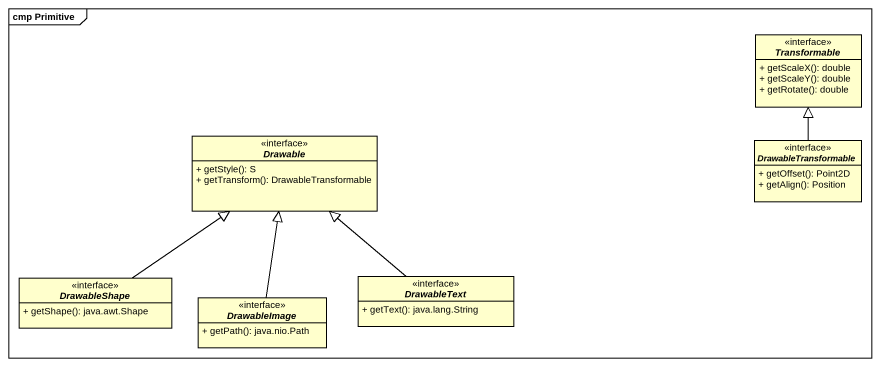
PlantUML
@startuml
mainframe cmp Primitive
hide circle
hide empty members
skinparam classAttributeIconSize 0
interface Transformable {
  + getScaleX(): double
  + getScaleY(): double
  + getRotate(): double
}
interface Drawable {
  + getStyle(): S
  + getTransform(): DrawableTransformable
}
interface DrawableTransformable {
  + getOffset(): Point2D
  + getAlign(): Position
}
interface DrawableShape {
  + getShape(): java.awt.Shape
}
interface DrawableImage {
  + getPath(): java.nio.Path
}
interface DrawableText {
  + getText(): java.lang.String
}
DrawableTransformable -up-|> Transformable
DrawableShape -up-|> Drawable
DrawableImage -up-|> Drawable
DrawableText -up-|> Drawable
@enduml
